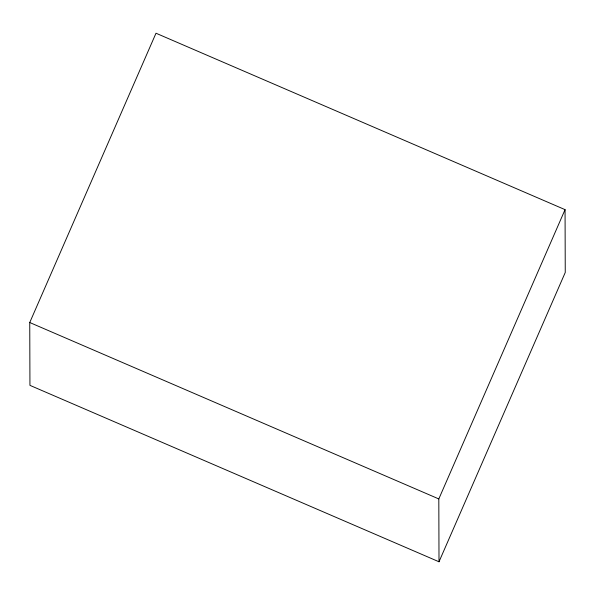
<?xml version="1.0" encoding="UTF-8"?>
<svg xmlns="http://www.w3.org/2000/svg" width="595" height="595" viewBox="0 0 595 595"><rect width="100%" height="100%" fill="white"/><g stroke="black" fill="none" stroke-linecap="round" stroke-linejoin="round"><path stroke-width="0.89" d="M29.75 322.52L155.994 33.223L565.057 209.648L565.25 272.48L439.006 561.777L29.943 385.352L29.75 322.52L438.812 498.937L439.006 561.777M438.812 498.937L565.057 209.648"/></g></svg>
